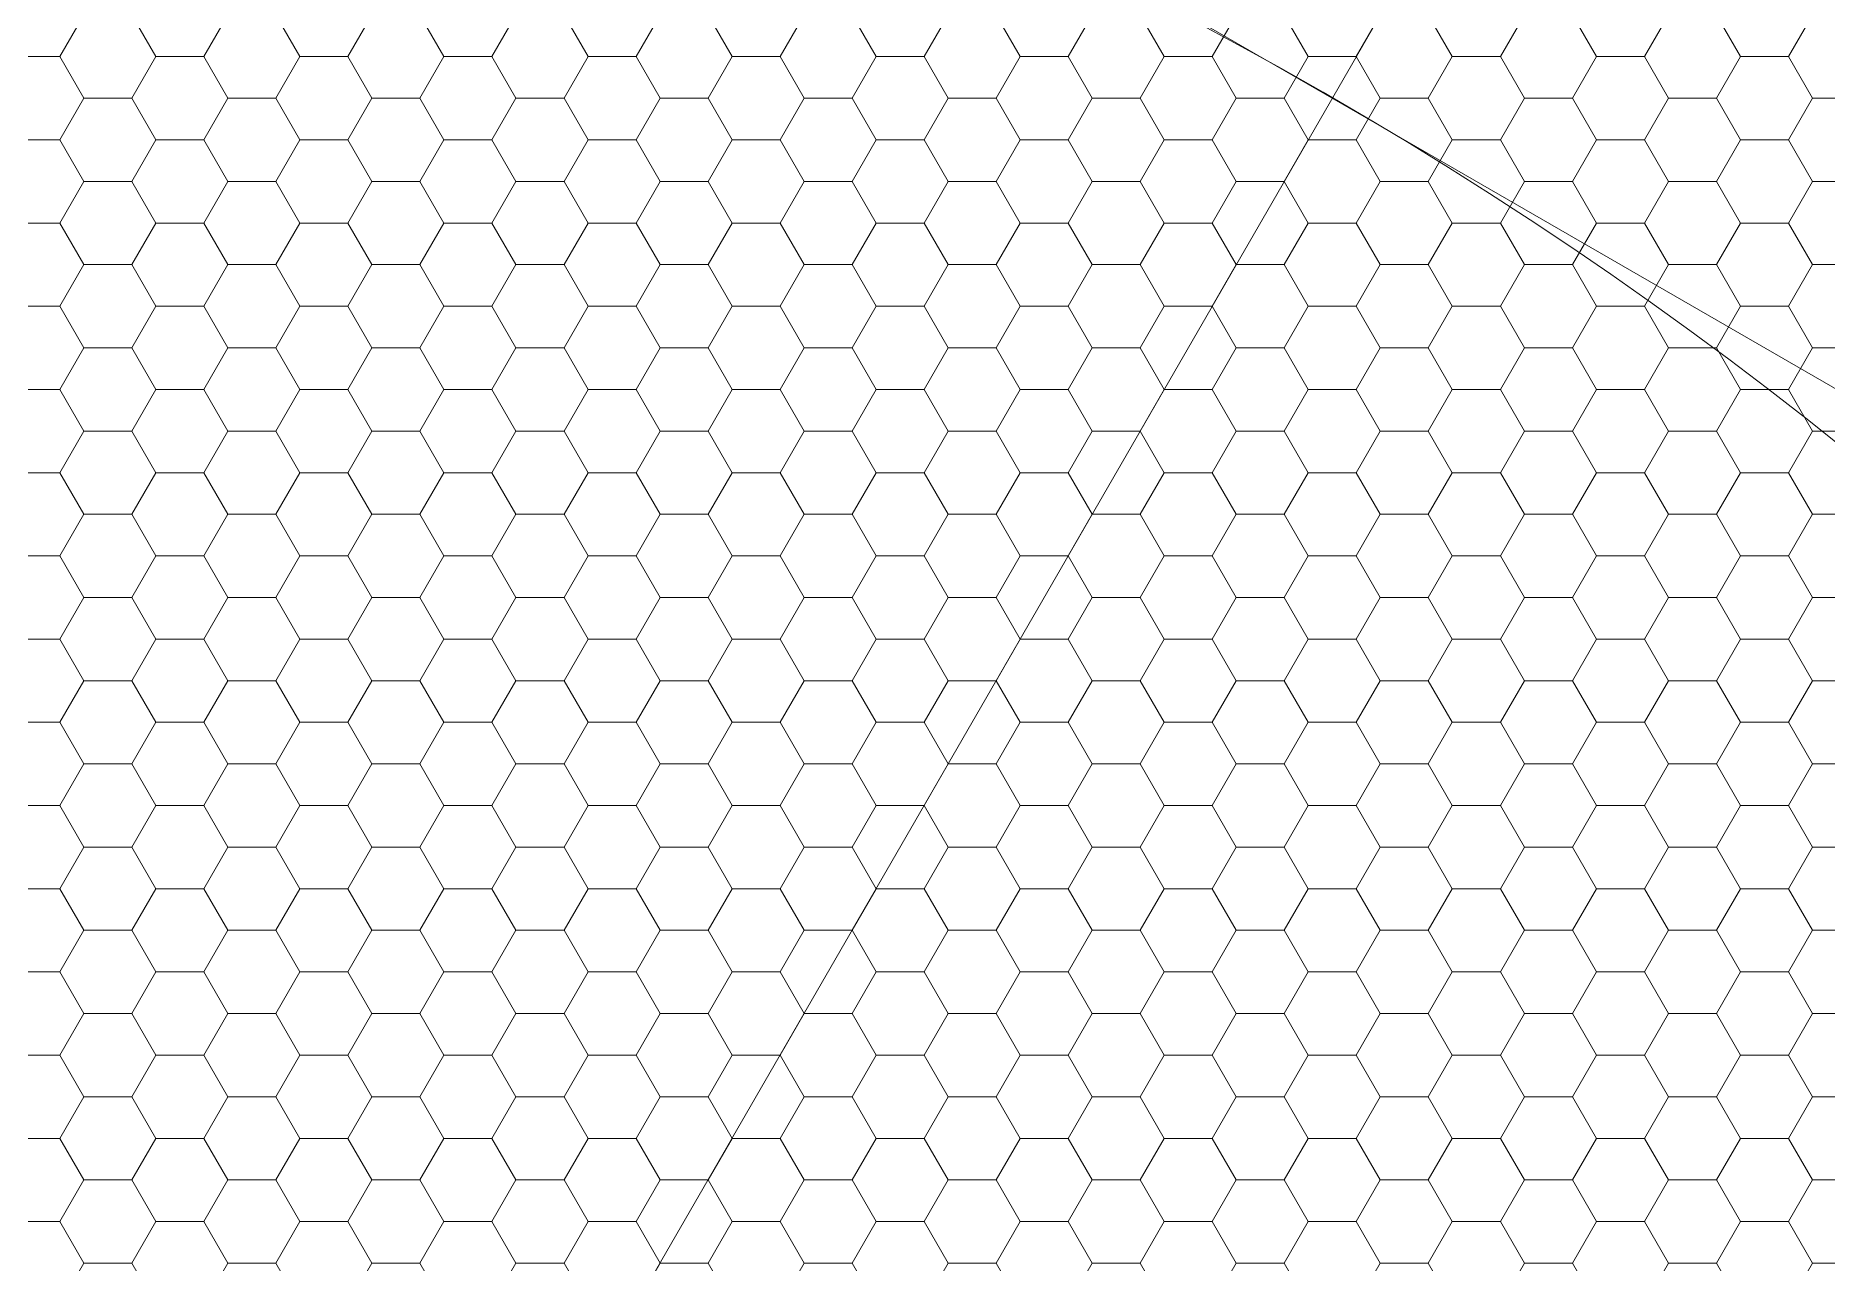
# Model space of a CAD drawing. Header units: inches. Extents: x 59 to 241, y -1 to 185.
# Drawn here: x 165 to 202.31, y 135.1 to 160.65 of the extents above; entities that cross this region are included whole.
import ezdxf

# ---------------------------------------------------------------- set-up
doc = ezdxf.new("R2010")
doc.units = ezdxf.units.IN
doc.header["$MEASUREMENT"] = 0
doc.layers.get('0').update_dxf_attribs({"lineweight": 0})
doc.layers.add('Dimensions', color=7, linetype='Continuous', lineweight=0)
doc.styles.get("Standard").update_dxf_attribs({"font": 'arial.ttf'})
doc.dimstyles.get("Standard").update_dxf_attribs({"dimtxt": 0.166667, "dimasz": 0.14, "dimexe": 0.13, "dimexo": 0.0625, "dimgap": 0.06, "dimtad": 0, "dimzin": 0, "dimdsep": 46, "dimtxsty": 'Standard', "dimcen": 0, "dimazin": 0, "dimtfac": 1, "dimtofl": 0, "dimtmove": 0, "dimatfit": 3, "dimfxl": 1, "dimtfillclr": 7, "dimtolj": 1, "dimtzin": 0, "dimarcsym": 0})

# ---------------------------------------------------------------- blocks, each defined once
blk = doc.blocks.new('*D2')
at = {"layer": 'Defpoints', "color": 0}
for p in [(150, 183.597), (201.759, 176.251), (151.157, 89.781), (150, 86.602), (150, 86.602)]:
    blk.add_point(p, dxfattribs=at)
at = {"layer": 'Dimensions', "color": 7, "linetype": 'ByBlock', "lineweight": -2}
for start, end in [(81.5757, 87.6283), (62.3717, 68.4243)]:
    blk.add_arc((150, 86.602), 3.382, start, end, dxfattribs=at)
at = {"layer": 'Dimensions', "color": 7}
for points in [[(150.14, 90.005), (150.139, 89.959), (150, 89.985)], [(151.557, 89.579), (151.58, 89.62), (151.691, 89.532)]]:
    blk.add_solid(points, dxfattribs=at)
at = {"layer": 'Dimensions', "color": 7, "lineweight": 0, "insert": (150.875, 89.87), "char_height": 0.16667, "attachment_point": 5, "rotation": 345}
blk.add_mtext('\\A1;30.00%%d', dxfattribs=at)

msp = doc.modelspace()

# ---------------------------------------------------------------- linework, layer by layer
at = {"color": 7, "linetype": 'Continuous', "lineweight": 0}
for p, q in [((234, 135.1), (150, 183.597)), ((150, 86.602), (201.759, 176.251))]:
    msp.add_line(p, q, dxfattribs=at)
at = {"color": 251, "linetype": 'Continuous', "lineweight": 0, "flags": 128}
for points in [[(165.5, 161.947), (164.5, 161.947), (164, 161.081), (164.5, 160.215), (165.5, 160.215), (166, 161.081)], [(168.5, 161.947), (167.5, 161.947), (167, 161.081), (167.5, 160.215), (168.5, 160.215), (169, 161.081)], [(171.5, 161.947), (170.5, 161.947), (170, 161.081), (170.5, 160.215), (171.5, 160.215), (172, 161.081)], [(174.5, 161.947), (173.5, 161.947), (173, 161.081), (173.5, 160.215), (174.5, 160.215), (175, 161.081)], [(177.5, 161.947), (176.5, 161.947), (176, 161.081), (176.5, 160.215), (177.5, 160.215), (178, 161.081)], [(180.5, 161.947), (179.5, 161.947), (179, 161.081), (179.5, 160.215), (180.5, 160.215), (181, 161.081)], [(183.5, 161.947), (182.5, 161.947), (182, 161.081), (182.5, 160.215), (183.5, 160.215), (184, 161.081)], [(186.5, 161.947), (185.5, 161.947), (185, 161.081), (185.5, 160.215), (186.5, 160.215), (187, 161.081)], [(189.5, 161.947), (188.5, 161.947), (188, 161.081), (188.5, 160.215), (189.5, 160.215), (190, 161.081)], [(192.5, 161.947), (191.5, 161.947), (191, 161.081), (191.5, 160.215), (192.5, 160.215), (193, 161.081)], [(195.5, 161.947), (194.5, 161.947), (194, 161.081), (194.5, 160.215), (195.5, 160.215), (196, 161.081)], [(198.5, 161.947), (197.5, 161.947), (197, 161.081), (197.5, 160.215), (198.5, 160.215), (199, 161.081)], [(201.5, 161.947), (200.5, 161.947), (200, 161.081), (200.5, 160.215), (201.5, 160.215), (202, 161.081)], [(167, 161.081), (166, 161.081), (165.5, 160.215), (166, 159.349), (167, 159.349), (167.5, 160.215)], [(170, 161.081), (169, 161.081), (168.5, 160.215), (169, 159.349), (170, 159.349), (170.5, 160.215)], [(173, 161.081), (172, 161.081), (171.5, 160.215), (172, 159.349), (173, 159.349), (173.5, 160.215)], [(176, 161.081), (175, 161.081), (174.5, 160.215), (175, 159.349), (176, 159.349), (176.5, 160.215)], [(179, 161.081), (178, 161.081), (177.5, 160.215), (178, 159.349), (179, 159.349), (179.5, 160.215)], [(182, 161.081), (181, 161.081), (180.5, 160.215), (181, 159.349), (182, 159.349), (182.5, 160.215)], [(185, 161.081), (184, 161.081), (183.5, 160.215), (184, 159.349), (185, 159.349), (185.5, 160.215)], [(188, 161.081), (187, 161.081), (186.5, 160.215), (187, 159.349), (188, 159.349), (188.5, 160.215)], [(191, 161.081), (190, 161.081), (189.5, 160.215), (190, 159.349), (191, 159.349), (191.5, 160.215)], [(194, 161.081), (193, 161.081), (192.5, 160.215), (193, 159.349), (194, 159.349), (194.5, 160.215)], [(197, 161.081), (196, 161.081), (195.5, 160.215), (196, 159.349), (197, 159.349), (197.5, 160.215)], [(200, 161.081), (199, 161.081), (198.5, 160.215), (199, 159.349), (200, 159.349), (200.5, 160.215)], [(203, 161.081), (202, 161.081), (201.5, 160.215), (202, 159.349), (203, 159.349), (203.5, 160.215)], [(165.5, 160.215), (164.5, 160.215), (164, 159.349), (164.5, 158.483), (165.5, 158.483), (166, 159.349)], [(168.5, 160.215), (167.5, 160.215), (167, 159.349), (167.5, 158.483), (168.5, 158.483), (169, 159.349)], [(171.5, 160.215), (170.5, 160.215), (170, 159.349), (170.5, 158.483), (171.5, 158.483), (172, 159.349)], [(174.5, 160.215), (173.5, 160.215), (173, 159.349), (173.5, 158.483), (174.5, 158.483), (175, 159.349)], [(177.5, 160.215), (176.5, 160.215), (176, 159.349), (176.5, 158.483), (177.5, 158.483), (178, 159.349)], [(180.5, 160.215), (179.5, 160.215), (179, 159.349), (179.5, 158.483), (180.5, 158.483), (181, 159.349)], [(183.5, 160.215), (182.5, 160.215), (182, 159.349), (182.5, 158.483), (183.5, 158.483), (184, 159.349)], [(186.5, 160.215), (185.5, 160.215), (185, 159.349), (185.5, 158.483), (186.5, 158.483), (187, 159.349)], [(189.5, 160.215), (188.5, 160.215), (188, 159.349), (188.5, 158.483), (189.5, 158.483), (190, 159.349)], [(192.5, 160.215), (191.5, 160.215), (191, 159.349), (191.5, 158.483), (192.5, 158.483), (193, 159.349)], [(195.5, 160.215), (194.5, 160.215), (194, 159.349), (194.5, 158.483), (195.5, 158.483), (196, 159.349)], [(198.5, 160.215), (197.5, 160.215), (197, 159.349), (197.5, 158.483), (198.5, 158.483), (199, 159.349)], [(201.5, 160.215), (200.5, 160.215), (200, 159.349), (200.5, 158.483), (201.5, 158.483), (202, 159.349)], [(167, 159.349), (166, 159.349), (165.5, 158.483), (166, 157.617), (167, 157.617), (167.5, 158.483)], [(170, 159.349), (169, 159.349), (168.5, 158.483), (169, 157.617), (170, 157.617), (170.5, 158.483)], [(173, 159.349), (172, 159.349), (171.5, 158.483), (172, 157.617), (173, 157.617), (173.5, 158.483)], [(176, 159.349), (175, 159.349), (174.5, 158.483), (175, 157.617), (176, 157.617), (176.5, 158.483)], [(179, 159.349), (178, 159.349), (177.5, 158.483), (178, 157.617), (179, 157.617), (179.5, 158.483)], [(182, 159.349), (181, 159.349), (180.5, 158.483), (181, 157.617), (182, 157.617), (182.5, 158.483)], [(185, 159.349), (184, 159.349), (183.5, 158.483), (184, 157.617), (185, 157.617), (185.5, 158.483)], [(188, 159.349), (187, 159.349), (186.5, 158.483), (187, 157.617), (188, 157.617), (188.5, 158.483)], [(191, 159.349), (190, 159.349), (189.5, 158.483), (190, 157.617), (191, 157.617), (191.5, 158.483)], [(194, 159.349), (193, 159.349), (192.5, 158.483), (193, 157.617), (194, 157.617), (194.5, 158.483)], [(197, 159.349), (196, 159.349), (195.5, 158.483), (196, 157.617), (197, 157.617), (197.5, 158.483)], [(200, 159.349), (199, 159.349), (198.5, 158.483), (199, 157.617), (200, 157.617), (200.5, 158.483)], [(203, 159.349), (202, 159.349), (201.5, 158.483), (202, 157.617), (203, 157.617), (203.5, 158.483)], [(165.5, 158.483), (164.5, 158.483), (164, 157.617), (164.5, 156.751), (165.5, 156.751), (166, 157.617)], [(168.5, 158.483), (167.5, 158.483), (167, 157.617), (167.5, 156.751), (168.5, 156.751), (169, 157.617)], [(171.5, 158.483), (170.5, 158.483), (170, 157.617), (170.5, 156.751), (171.5, 156.751), (172, 157.617)], [(174.5, 158.483), (173.5, 158.483), (173, 157.617), (173.5, 156.751), (174.5, 156.751), (175, 157.617)], [(177.5, 158.483), (176.5, 158.483), (176, 157.617), (176.5, 156.751), (177.5, 156.751), (178, 157.617)], [(180.5, 158.483), (179.5, 158.483), (179, 157.617), (179.5, 156.751), (180.5, 156.751), (181, 157.617)], [(183.5, 158.483), (182.5, 158.483), (182, 157.617), (182.5, 156.751), (183.5, 156.751), (184, 157.617)], [(186.5, 158.483), (185.5, 158.483), (185, 157.617), (185.5, 156.751), (186.5, 156.751), (187, 157.617)], [(189.5, 158.483), (188.5, 158.483), (188, 157.617), (188.5, 156.751), (189.5, 156.751), (190, 157.617)], [(192.5, 158.483), (191.5, 158.483), (191, 157.617), (191.5, 156.751), (192.5, 156.751), (193, 157.617)], [(195.5, 158.483), (194.5, 158.483), (194, 157.617), (194.5, 156.751), (195.5, 156.751), (196, 157.617)], [(198.5, 158.483), (197.5, 158.483), (197, 157.617), (197.5, 156.751), (198.5, 156.751), (199, 157.617)], [(201.5, 158.483), (200.5, 158.483), (200, 157.617), (200.5, 156.751), (201.5, 156.751), (202, 157.617)], [(167, 157.617), (166, 157.617), (165.5, 156.751), (166, 155.885), (167, 155.885), (167.5, 156.751)], [(170, 157.617), (169, 157.617), (168.5, 156.751), (169, 155.885), (170, 155.885), (170.5, 156.751)], [(173, 157.617), (172, 157.617), (171.5, 156.751), (172, 155.885), (173, 155.885), (173.5, 156.751)], [(176, 157.617), (175, 157.617), (174.5, 156.751), (175, 155.885), (176, 155.885), (176.5, 156.751)], [(179, 157.617), (178, 157.617), (177.5, 156.751), (178, 155.885), (179, 155.885), (179.5, 156.751)], [(182, 157.617), (181, 157.617), (180.5, 156.751), (181, 155.885), (182, 155.885), (182.5, 156.751)], [(185, 157.617), (184, 157.617), (183.5, 156.751), (184, 155.885), (185, 155.885), (185.5, 156.751)], [(188, 157.617), (187, 157.617), (186.5, 156.751), (187, 155.885), (188, 155.885), (188.5, 156.751)], [(191, 157.617), (190, 157.617), (189.5, 156.751), (190, 155.885), (191, 155.885), (191.5, 156.751)], [(194, 157.617), (193, 157.617), (192.5, 156.751), (193, 155.885), (194, 155.885), (194.5, 156.751)], [(197, 157.617), (196, 157.617), (195.5, 156.751), (196, 155.885), (197, 155.885), (197.5, 156.751)], [(200, 157.617), (199, 157.617), (198.5, 156.751), (199, 155.885), (200, 155.885), (200.5, 156.751)], [(203, 157.617), (202, 157.617), (201.5, 156.751), (202, 155.885), (203, 155.885), (203.5, 156.751)], [(165.5, 156.751), (164.5, 156.751), (164, 155.885), (164.5, 155.018), (165.5, 155.018), (166, 155.885)], [(168.5, 156.751), (167.5, 156.751), (167, 155.885), (167.5, 155.018), (168.5, 155.018), (169, 155.885)], [(171.5, 156.751), (170.5, 156.751), (170, 155.885), (170.5, 155.018), (171.5, 155.018), (172, 155.885)], [(174.5, 156.751), (173.5, 156.751), (173, 155.885), (173.5, 155.018), (174.5, 155.018), (175, 155.885)], [(177.5, 156.751), (176.5, 156.751), (176, 155.885), (176.5, 155.018), (177.5, 155.018), (178, 155.885)], [(180.5, 156.751), (179.5, 156.751), (179, 155.885), (179.5, 155.018), (180.5, 155.018), (181, 155.885)], [(183.5, 156.751), (182.5, 156.751), (182, 155.885), (182.5, 155.018), (183.5, 155.018), (184, 155.885)], [(186.5, 156.751), (185.5, 156.751), (185, 155.885), (185.5, 155.018), (186.5, 155.018), (187, 155.885)], [(189.5, 156.751), (188.5, 156.751), (188, 155.885), (188.5, 155.018), (189.5, 155.018), (190, 155.885)], [(192.5, 156.751), (191.5, 156.751), (191, 155.885), (191.5, 155.018), (192.5, 155.018), (193, 155.885)], [(195.5, 156.751), (194.5, 156.751), (194, 155.885), (194.5, 155.018), (195.5, 155.018), (196, 155.885)], [(198.5, 156.751), (197.5, 156.751), (197, 155.885), (197.5, 155.018), (198.5, 155.018), (199, 155.885)], [(201.5, 156.751), (200.5, 156.751), (200, 155.885), (200.5, 155.018), (201.5, 155.018), (202, 155.885)], [(167, 155.885), (166, 155.885), (165.5, 155.018), (166, 154.152), (167, 154.152), (167.5, 155.018)], [(170, 155.885), (169, 155.885), (168.5, 155.018), (169, 154.152), (170, 154.152), (170.5, 155.018)], [(173, 155.885), (172, 155.885), (171.5, 155.018), (172, 154.152), (173, 154.152), (173.5, 155.018)], [(176, 155.885), (175, 155.885), (174.5, 155.018), (175, 154.152), (176, 154.152), (176.5, 155.018)], [(179, 155.885), (178, 155.885), (177.5, 155.018), (178, 154.152), (179, 154.152), (179.5, 155.018)], [(182, 155.885), (181, 155.885), (180.5, 155.018), (181, 154.152), (182, 154.152), (182.5, 155.018)], [(185, 155.885), (184, 155.885), (183.5, 155.018), (184, 154.152), (185, 154.152), (185.5, 155.018)], [(188, 155.885), (187, 155.885), (186.5, 155.018), (187, 154.152), (188, 154.152), (188.5, 155.018)], [(191, 155.885), (190, 155.885), (189.5, 155.018), (190, 154.152), (191, 154.152), (191.5, 155.018)], [(194, 155.885), (193, 155.885), (192.5, 155.018), (193, 154.152), (194, 154.152), (194.5, 155.018)], [(197, 155.885), (196, 155.885), (195.5, 155.018), (196, 154.152), (197, 154.152), (197.5, 155.018)], [(200, 155.885), (199, 155.885), (198.5, 155.018), (199, 154.152), (200, 154.152), (200.5, 155.018)], [(203, 155.885), (202, 155.885), (201.5, 155.018), (202, 154.152), (203, 154.152), (203.5, 155.018)], [(165.5, 155.018), (164.5, 155.018), (164, 154.152), (164.5, 153.286), (165.5, 153.286), (166, 154.152)], [(168.5, 155.018), (167.5, 155.018), (167, 154.152), (167.5, 153.286), (168.5, 153.286), (169, 154.152)], [(171.5, 155.018), (170.5, 155.018), (170, 154.152), (170.5, 153.286), (171.5, 153.286), (172, 154.152)], [(174.5, 155.018), (173.5, 155.018), (173, 154.152), (173.5, 153.286), (174.5, 153.286), (175, 154.152)], [(177.5, 155.018), (176.5, 155.018), (176, 154.152), (176.5, 153.286), (177.5, 153.286), (178, 154.152)], [(180.5, 155.018), (179.5, 155.018), (179, 154.152), (179.5, 153.286), (180.5, 153.286), (181, 154.152)], [(183.5, 155.018), (182.5, 155.018), (182, 154.152), (182.5, 153.286), (183.5, 153.286), (184, 154.152)], [(186.5, 155.018), (185.5, 155.018), (185, 154.152), (185.5, 153.286), (186.5, 153.286), (187, 154.152)], [(189.5, 155.018), (188.5, 155.018), (188, 154.152), (188.5, 153.286), (189.5, 153.286), (190, 154.152)], [(192.5, 155.018), (191.5, 155.018), (191, 154.152), (191.5, 153.286), (192.5, 153.286), (193, 154.152)], [(195.5, 155.018), (194.5, 155.018), (194, 154.152), (194.5, 153.286), (195.5, 153.286), (196, 154.152)], [(198.5, 155.018), (197.5, 155.018), (197, 154.152), (197.5, 153.286), (198.5, 153.286), (199, 154.152)], [(201.5, 155.018), (200.5, 155.018), (200, 154.152), (200.5, 153.286), (201.5, 153.286), (202, 154.152)], [(167, 154.152), (166, 154.152), (165.5, 153.286), (166, 152.42), (167, 152.42), (167.5, 153.286)], [(170, 154.152), (169, 154.152), (168.5, 153.286), (169, 152.42), (170, 152.42), (170.5, 153.286)], [(173, 154.152), (172, 154.152), (171.5, 153.286), (172, 152.42), (173, 152.42), (173.5, 153.286)], [(176, 154.152), (175, 154.152), (174.5, 153.286), (175, 152.42), (176, 152.42), (176.5, 153.286)], [(179, 154.152), (178, 154.152), (177.5, 153.286), (178, 152.42), (179, 152.42), (179.5, 153.286)], [(182, 154.152), (181, 154.152), (180.5, 153.286), (181, 152.42), (182, 152.42), (182.5, 153.286)], [(185, 154.152), (184, 154.152), (183.5, 153.286), (184, 152.42), (185, 152.42), (185.5, 153.286)], [(188, 154.152), (187, 154.152), (186.5, 153.286), (187, 152.42), (188, 152.42), (188.5, 153.286)], [(191, 154.152), (190, 154.152), (189.5, 153.286), (190, 152.42), (191, 152.42), (191.5, 153.286)], [(194, 154.152), (193, 154.152), (192.5, 153.286), (193, 152.42), (194, 152.42), (194.5, 153.286)], [(197, 154.152), (196, 154.152), (195.5, 153.286), (196, 152.42), (197, 152.42), (197.5, 153.286)], [(200, 154.152), (199, 154.152), (198.5, 153.286), (199, 152.42), (200, 152.42), (200.5, 153.286)], [(203, 154.152), (202, 154.152), (201.5, 153.286), (202, 152.42), (203, 152.42), (203.5, 153.286)], [(165.5, 153.286), (164.5, 153.286), (164, 152.42), (164.5, 151.554), (165.5, 151.554), (166, 152.42)], [(168.5, 153.286), (167.5, 153.286), (167, 152.42), (167.5, 151.554), (168.5, 151.554), (169, 152.42)], [(171.5, 153.286), (170.5, 153.286), (170, 152.42), (170.5, 151.554), (171.5, 151.554), (172, 152.42)], [(174.5, 153.286), (173.5, 153.286), (173, 152.42), (173.5, 151.554), (174.5, 151.554), (175, 152.42)], [(177.5, 153.286), (176.5, 153.286), (176, 152.42), (176.5, 151.554), (177.5, 151.554), (178, 152.42)], [(180.5, 153.286), (179.5, 153.286), (179, 152.42), (179.5, 151.554), (180.5, 151.554), (181, 152.42)], [(183.5, 153.286), (182.5, 153.286), (182, 152.42), (182.5, 151.554), (183.5, 151.554), (184, 152.42)], [(186.5, 153.286), (185.5, 153.286), (185, 152.42), (185.5, 151.554), (186.5, 151.554), (187, 152.42)], [(189.5, 153.286), (188.5, 153.286), (188, 152.42), (188.5, 151.554), (189.5, 151.554), (190, 152.42)], [(192.5, 153.286), (191.5, 153.286), (191, 152.42), (191.5, 151.554), (192.5, 151.554), (193, 152.42)], [(195.5, 153.286), (194.5, 153.286), (194, 152.42), (194.5, 151.554), (195.5, 151.554), (196, 152.42)], [(198.5, 153.286), (197.5, 153.286), (197, 152.42), (197.5, 151.554), (198.5, 151.554), (199, 152.42)], [(201.5, 153.286), (200.5, 153.286), (200, 152.42), (200.5, 151.554), (201.5, 151.554), (202, 152.42)], [(167, 152.42), (166, 152.42), (165.5, 151.554), (166, 150.688), (167, 150.688), (167.5, 151.554)], [(170, 152.42), (169, 152.42), (168.5, 151.554), (169, 150.688), (170, 150.688), (170.5, 151.554)], [(173, 152.42), (172, 152.42), (171.5, 151.554), (172, 150.688), (173, 150.688), (173.5, 151.554)], [(176, 152.42), (175, 152.42), (174.5, 151.554), (175, 150.688), (176, 150.688), (176.5, 151.554)], [(179, 152.42), (178, 152.42), (177.5, 151.554), (178, 150.688), (179, 150.688), (179.5, 151.554)], [(182, 152.42), (181, 152.42), (180.5, 151.554), (181, 150.688), (182, 150.688), (182.5, 151.554)], [(185, 152.42), (184, 152.42), (183.5, 151.554), (184, 150.688), (185, 150.688), (185.5, 151.554)], [(188, 152.42), (187, 152.42), (186.5, 151.554), (187, 150.688), (188, 150.688), (188.5, 151.554)], [(191, 152.42), (190, 152.42), (189.5, 151.554), (190, 150.688), (191, 150.688), (191.5, 151.554)], [(194, 152.42), (193, 152.42), (192.5, 151.554), (193, 150.688), (194, 150.688), (194.5, 151.554)], [(197, 152.42), (196, 152.42), (195.5, 151.554), (196, 150.688), (197, 150.688), (197.5, 151.554)], [(200, 152.42), (199, 152.42), (198.5, 151.554), (199, 150.688), (200, 150.688), (200.5, 151.554)], [(203, 152.42), (202, 152.42), (201.5, 151.554), (202, 150.688), (203, 150.688), (203.5, 151.554)], [(165.5, 151.554), (164.5, 151.554), (164, 150.688), (164.5, 149.822), (165.5, 149.822), (166, 150.688)], [(168.5, 151.554), (167.5, 151.554), (167, 150.688), (167.5, 149.822), (168.5, 149.822), (169, 150.688)], [(171.5, 151.554), (170.5, 151.554), (170, 150.688), (170.5, 149.822), (171.5, 149.822), (172, 150.688)], [(174.5, 151.554), (173.5, 151.554), (173, 150.688), (173.5, 149.822), (174.5, 149.822), (175, 150.688)], [(177.5, 151.554), (176.5, 151.554), (176, 150.688), (176.5, 149.822), (177.5, 149.822), (178, 150.688)], [(180.5, 151.554), (179.5, 151.554), (179, 150.688), (179.5, 149.822), (180.5, 149.822), (181, 150.688)], [(183.5, 151.554), (182.5, 151.554), (182, 150.688), (182.5, 149.822), (183.5, 149.822), (184, 150.688)], [(186.5, 151.554), (185.5, 151.554), (185, 150.688), (185.5, 149.822), (186.5, 149.822), (187, 150.688)], [(189.5, 151.554), (188.5, 151.554), (188, 150.688), (188.5, 149.822), (189.5, 149.822), (190, 150.688)], [(192.5, 151.554), (191.5, 151.554), (191, 150.688), (191.5, 149.822), (192.5, 149.822), (193, 150.688)], [(195.5, 151.554), (194.5, 151.554), (194, 150.688), (194.5, 149.822), (195.5, 149.822), (196, 150.688)], [(198.5, 151.554), (197.5, 151.554), (197, 150.688), (197.5, 149.822), (198.5, 149.822), (199, 150.688)], [(201.5, 151.554), (200.5, 151.554), (200, 150.688), (200.5, 149.822), (201.5, 149.822), (202, 150.688)], [(167, 150.688), (166, 150.688), (165.5, 149.822), (166, 148.956), (167, 148.956), (167.5, 149.822)], [(170, 150.688), (169, 150.688), (168.5, 149.822), (169, 148.956), (170, 148.956), (170.5, 149.822)], [(173, 150.688), (172, 150.688), (171.5, 149.822), (172, 148.956), (173, 148.956), (173.5, 149.822)], [(176, 150.688), (175, 150.688), (174.5, 149.822), (175, 148.956), (176, 148.956), (176.5, 149.822)], [(179, 150.688), (178, 150.688), (177.5, 149.822), (178, 148.956), (179, 148.956), (179.5, 149.822)], [(182, 150.688), (181, 150.688), (180.5, 149.822), (181, 148.956), (182, 148.956), (182.5, 149.822)], [(185, 150.688), (184, 150.688), (183.5, 149.822), (184, 148.956), (185, 148.956), (185.5, 149.822)], [(188, 150.688), (187, 150.688), (186.5, 149.822), (187, 148.956), (188, 148.956), (188.5, 149.822)], [(191, 150.688), (190, 150.688), (189.5, 149.822), (190, 148.956), (191, 148.956), (191.5, 149.822)], [(194, 150.688), (193, 150.688), (192.5, 149.822), (193, 148.956), (194, 148.956), (194.5, 149.822)], [(197, 150.688), (196, 150.688), (195.5, 149.822), (196, 148.956), (197, 148.956), (197.5, 149.822)], [(200, 150.688), (199, 150.688), (198.5, 149.822), (199, 148.956), (200, 148.956), (200.5, 149.822)], [(203, 150.688), (202, 150.688), (201.5, 149.822), (202, 148.956), (203, 148.956), (203.5, 149.822)], [(165.5, 149.822), (164.5, 149.822), (164, 148.956), (164.5, 148.09), (165.5, 148.09), (166, 148.956)], [(168.5, 149.822), (167.5, 149.822), (167, 148.956), (167.5, 148.09), (168.5, 148.09), (169, 148.956)], [(171.5, 149.822), (170.5, 149.822), (170, 148.956), (170.5, 148.09), (171.5, 148.09), (172, 148.956)], [(174.5, 149.822), (173.5, 149.822), (173, 148.956), (173.5, 148.09), (174.5, 148.09), (175, 148.956)], [(177.5, 149.822), (176.5, 149.822), (176, 148.956), (176.5, 148.09), (177.5, 148.09), (178, 148.956)], [(180.5, 149.822), (179.5, 149.822), (179, 148.956), (179.5, 148.09), (180.5, 148.09), (181, 148.956)], [(183.5, 149.822), (182.5, 149.822), (182, 148.956), (182.5, 148.09), (183.5, 148.09), (184, 148.956)], [(186.5, 149.822), (185.5, 149.822), (185, 148.956), (185.5, 148.09), (186.5, 148.09), (187, 148.956)], [(189.5, 149.822), (188.5, 149.822), (188, 148.956), (188.5, 148.09), (189.5, 148.09), (190, 148.956)], [(192.5, 149.822), (191.5, 149.822), (191, 148.956), (191.5, 148.09), (192.5, 148.09), (193, 148.956)], [(195.5, 149.822), (194.5, 149.822), (194, 148.956), (194.5, 148.09), (195.5, 148.09), (196, 148.956)], [(198.5, 149.822), (197.5, 149.822), (197, 148.956), (197.5, 148.09), (198.5, 148.09), (199, 148.956)], [(201.5, 149.822), (200.5, 149.822), (200, 148.956), (200.5, 148.09), (201.5, 148.09), (202, 148.956)], [(167, 148.956), (166, 148.956), (165.5, 148.09), (166, 147.224), (167, 147.224), (167.5, 148.09)], [(170, 148.956), (169, 148.956), (168.5, 148.09), (169, 147.224), (170, 147.224), (170.5, 148.09)], [(173, 148.956), (172, 148.956), (171.5, 148.09), (172, 147.224), (173, 147.224), (173.5, 148.09)], [(176, 148.956), (175, 148.956), (174.5, 148.09), (175, 147.224), (176, 147.224), (176.5, 148.09)], [(179, 148.956), (178, 148.956), (177.5, 148.09), (178, 147.224), (179, 147.224), (179.5, 148.09)], [(182, 148.956), (181, 148.956), (180.5, 148.09), (181, 147.224), (182, 147.224), (182.5, 148.09)], [(185, 148.956), (184, 148.956), (183.5, 148.09), (184, 147.224), (185, 147.224), (185.5, 148.09)], [(188, 148.956), (187, 148.956), (186.5, 148.09), (187, 147.224), (188, 147.224), (188.5, 148.09)], [(191, 148.956), (190, 148.956), (189.5, 148.09), (190, 147.224), (191, 147.224), (191.5, 148.09)], [(194, 148.956), (193, 148.956), (192.5, 148.09), (193, 147.224), (194, 147.224), (194.5, 148.09)], [(197, 148.956), (196, 148.956), (195.5, 148.09), (196, 147.224), (197, 147.224), (197.5, 148.09)], [(200, 148.956), (199, 148.956), (198.5, 148.09), (199, 147.224), (200, 147.224), (200.5, 148.09)], [(203, 148.956), (202, 148.956), (201.5, 148.09), (202, 147.224), (203, 147.224), (203.5, 148.09)], [(165.5, 148.09), (164.5, 148.09), (164, 147.224), (164.5, 146.358), (165.5, 146.358), (166, 147.224)], [(168.5, 148.09), (167.5, 148.09), (167, 147.224), (167.5, 146.358), (168.5, 146.358), (169, 147.224)], [(171.5, 148.09), (170.5, 148.09), (170, 147.224), (170.5, 146.358), (171.5, 146.358), (172, 147.224)], [(174.5, 148.09), (173.5, 148.09), (173, 147.224), (173.5, 146.358), (174.5, 146.358), (175, 147.224)], [(177.5, 148.09), (176.5, 148.09), (176, 147.224), (176.5, 146.358), (177.5, 146.358), (178, 147.224)], [(180.5, 148.09), (179.5, 148.09), (179, 147.224), (179.5, 146.358), (180.5, 146.358), (181, 147.224)], [(183.5, 148.09), (182.5, 148.09), (182, 147.224), (182.5, 146.358), (183.5, 146.358), (184, 147.224)], [(186.5, 148.09), (185.5, 148.09), (185, 147.224), (185.5, 146.358), (186.5, 146.358), (187, 147.224)], [(189.5, 148.09), (188.5, 148.09), (188, 147.224), (188.5, 146.358), (189.5, 146.358), (190, 147.224)], [(192.5, 148.09), (191.5, 148.09), (191, 147.224), (191.5, 146.358), (192.5, 146.358), (193, 147.224)], [(195.5, 148.09), (194.5, 148.09), (194, 147.224), (194.5, 146.358), (195.5, 146.358), (196, 147.224)], [(198.5, 148.09), (197.5, 148.09), (197, 147.224), (197.5, 146.358), (198.5, 146.358), (199, 147.224)], [(201.5, 148.09), (200.5, 148.09), (200, 147.224), (200.5, 146.358), (201.5, 146.358), (202, 147.224)], [(167, 147.224), (166, 147.224), (165.5, 146.358), (166, 145.492), (167, 145.492), (167.5, 146.358)], [(170, 147.224), (169, 147.224), (168.5, 146.358), (169, 145.492), (170, 145.492), (170.5, 146.358)], [(173, 147.224), (172, 147.224), (171.5, 146.358), (172, 145.492), (173, 145.492), (173.5, 146.358)], [(176, 147.224), (175, 147.224), (174.5, 146.358), (175, 145.492), (176, 145.492), (176.5, 146.358)], [(179, 147.224), (178, 147.224), (177.5, 146.358), (178, 145.492), (179, 145.492), (179.5, 146.358)], [(182, 147.224), (181, 147.224), (180.5, 146.358), (181, 145.492), (182, 145.492), (182.5, 146.358)], [(185, 147.224), (184, 147.224), (183.5, 146.358), (184, 145.492), (185, 145.492), (185.5, 146.358)], [(188, 147.224), (187, 147.224), (186.5, 146.358), (187, 145.492), (188, 145.492), (188.5, 146.358)], [(191, 147.224), (190, 147.224), (189.5, 146.358), (190, 145.492), (191, 145.492), (191.5, 146.358)], [(194, 147.224), (193, 147.224), (192.5, 146.358), (193, 145.492), (194, 145.492), (194.5, 146.358)], [(197, 147.224), (196, 147.224), (195.5, 146.358), (196, 145.492), (197, 145.492), (197.5, 146.358)], [(200, 147.224), (199, 147.224), (198.5, 146.358), (199, 145.492), (200, 145.492), (200.5, 146.358)], [(203, 147.224), (202, 147.224), (201.5, 146.358), (202, 145.492), (203, 145.492), (203.5, 146.358)], [(165.5, 146.358), (164.5, 146.358), (164, 145.492), (164.5, 144.626), (165.5, 144.626), (166, 145.492)], [(168.5, 146.358), (167.5, 146.358), (167, 145.492), (167.5, 144.626), (168.5, 144.626), (169, 145.492)], [(171.5, 146.358), (170.5, 146.358), (170, 145.492), (170.5, 144.626), (171.5, 144.626), (172, 145.492)], [(174.5, 146.358), (173.5, 146.358), (173, 145.492), (173.5, 144.626), (174.5, 144.626), (175, 145.492)], [(177.5, 146.358), (176.5, 146.358), (176, 145.492), (176.5, 144.626), (177.5, 144.626), (178, 145.492)], [(180.5, 146.358), (179.5, 146.358), (179, 145.492), (179.5, 144.626), (180.5, 144.626), (181, 145.492)], [(183.5, 146.358), (182.5, 146.358), (182, 145.492), (182.5, 144.626), (183.5, 144.626), (184, 145.492)], [(186.5, 146.358), (185.5, 146.358), (185, 145.492), (185.5, 144.626), (186.5, 144.626), (187, 145.492)], [(189.5, 146.358), (188.5, 146.358), (188, 145.492), (188.5, 144.626), (189.5, 144.626), (190, 145.492)], [(192.5, 146.358), (191.5, 146.358), (191, 145.492), (191.5, 144.626), (192.5, 144.626), (193, 145.492)], [(195.5, 146.358), (194.5, 146.358), (194, 145.492), (194.5, 144.626), (195.5, 144.626), (196, 145.492)], [(198.5, 146.358), (197.5, 146.358), (197, 145.492), (197.5, 144.626), (198.5, 144.626), (199, 145.492)], [(201.5, 146.358), (200.5, 146.358), (200, 145.492), (200.5, 144.626), (201.5, 144.626), (202, 145.492)], [(167, 145.492), (166, 145.492), (165.5, 144.626), (166, 143.76), (167, 143.76), (167.5, 144.626)], [(170, 145.492), (169, 145.492), (168.5, 144.626), (169, 143.76), (170, 143.76), (170.5, 144.626)], [(173, 145.492), (172, 145.492), (171.5, 144.626), (172, 143.76), (173, 143.76), (173.5, 144.626)], [(176, 145.492), (175, 145.492), (174.5, 144.626), (175, 143.76), (176, 143.76), (176.5, 144.626)], [(179, 145.492), (178, 145.492), (177.5, 144.626), (178, 143.76), (179, 143.76), (179.5, 144.626)], [(182, 145.492), (181, 145.492), (180.5, 144.626), (181, 143.76), (182, 143.76), (182.5, 144.626)], [(185, 145.492), (184, 145.492), (183.5, 144.626), (184, 143.76), (185, 143.76), (185.5, 144.626)], [(188, 145.492), (187, 145.492), (186.5, 144.626), (187, 143.76), (188, 143.76), (188.5, 144.626)], [(191, 145.492), (190, 145.492), (189.5, 144.626), (190, 143.76), (191, 143.76), (191.5, 144.626)], [(194, 145.492), (193, 145.492), (192.5, 144.626), (193, 143.76), (194, 143.76), (194.5, 144.626)], [(197, 145.492), (196, 145.492), (195.5, 144.626), (196, 143.76), (197, 143.76), (197.5, 144.626)], [(200, 145.492), (199, 145.492), (198.5, 144.626), (199, 143.76), (200, 143.76), (200.5, 144.626)], [(203, 145.492), (202, 145.492), (201.5, 144.626), (202, 143.76), (203, 143.76), (203.5, 144.626)], [(165.5, 144.626), (164.5, 144.626), (164, 143.76), (164.5, 142.894), (165.5, 142.894), (166, 143.76)], [(168.5, 144.626), (167.5, 144.626), (167, 143.76), (167.5, 142.894), (168.5, 142.894), (169, 143.76)], [(171.5, 144.626), (170.5, 144.626), (170, 143.76), (170.5, 142.894), (171.5, 142.894), (172, 143.76)], [(174.5, 144.626), (173.5, 144.626), (173, 143.76), (173.5, 142.894), (174.5, 142.894), (175, 143.76)], [(177.5, 144.626), (176.5, 144.626), (176, 143.76), (176.5, 142.894), (177.5, 142.894), (178, 143.76)], [(180.5, 144.626), (179.5, 144.626), (179, 143.76), (179.5, 142.894), (180.5, 142.894), (181, 143.76)], [(183.5, 144.626), (182.5, 144.626), (182, 143.76), (182.5, 142.894), (183.5, 142.894), (184, 143.76)], [(186.5, 144.626), (185.5, 144.626), (185, 143.76), (185.5, 142.894), (186.5, 142.894), (187, 143.76)], [(189.5, 144.626), (188.5, 144.626), (188, 143.76), (188.5, 142.894), (189.5, 142.894), (190, 143.76)], [(192.5, 144.626), (191.5, 144.626), (191, 143.76), (191.5, 142.894), (192.5, 142.894), (193, 143.76)], [(195.5, 144.626), (194.5, 144.626), (194, 143.76), (194.5, 142.894), (195.5, 142.894), (196, 143.76)], [(198.5, 144.626), (197.5, 144.626), (197, 143.76), (197.5, 142.894), (198.5, 142.894), (199, 143.76)], [(201.5, 144.626), (200.5, 144.626), (200, 143.76), (200.5, 142.894), (201.5, 142.894), (202, 143.76)], [(167, 143.76), (166, 143.76), (165.5, 142.894), (166, 142.028), (167, 142.028), (167.5, 142.894)], [(170, 143.76), (169, 143.76), (168.5, 142.894), (169, 142.028), (170, 142.028), (170.5, 142.894)], [(173, 143.76), (172, 143.76), (171.5, 142.894), (172, 142.028), (173, 142.028), (173.5, 142.894)], [(176, 143.76), (175, 143.76), (174.5, 142.894), (175, 142.028), (176, 142.028), (176.5, 142.894)], [(179, 143.76), (178, 143.76), (177.5, 142.894), (178, 142.028), (179, 142.028), (179.5, 142.894)], [(182, 143.76), (181, 143.76), (180.5, 142.894), (181, 142.028), (182, 142.028), (182.5, 142.894)], [(185, 143.76), (184, 143.76), (183.5, 142.894), (184, 142.028), (185, 142.028), (185.5, 142.894)], [(188, 143.76), (187, 143.76), (186.5, 142.894), (187, 142.028), (188, 142.028), (188.5, 142.894)], [(191, 143.76), (190, 143.76), (189.5, 142.894), (190, 142.028), (191, 142.028), (191.5, 142.894)], [(194, 143.76), (193, 143.76), (192.5, 142.894), (193, 142.028), (194, 142.028), (194.5, 142.894)], [(197, 143.76), (196, 143.76), (195.5, 142.894), (196, 142.028), (197, 142.028), (197.5, 142.894)], [(200, 143.76), (199, 143.76), (198.5, 142.894), (199, 142.028), (200, 142.028), (200.5, 142.894)], [(203, 143.76), (202, 143.76), (201.5, 142.894), (202, 142.028), (203, 142.028), (203.5, 142.894)], [(165.5, 142.894), (164.5, 142.894), (164, 142.028), (164.5, 141.162), (165.5, 141.162), (166, 142.028)], [(168.5, 142.894), (167.5, 142.894), (167, 142.028), (167.5, 141.162), (168.5, 141.162), (169, 142.028)], [(171.5, 142.894), (170.5, 142.894), (170, 142.028), (170.5, 141.162), (171.5, 141.162), (172, 142.028)], [(174.5, 142.894), (173.5, 142.894), (173, 142.028), (173.5, 141.162), (174.5, 141.162), (175, 142.028)], [(177.5, 142.894), (176.5, 142.894), (176, 142.028), (176.5, 141.162), (177.5, 141.162), (178, 142.028)], [(180.5, 142.894), (179.5, 142.894), (179, 142.028), (179.5, 141.162), (180.5, 141.162), (181, 142.028)], [(183.5, 142.894), (182.5, 142.894), (182, 142.028), (182.5, 141.162), (183.5, 141.162), (184, 142.028)], [(186.5, 142.894), (185.5, 142.894), (185, 142.028), (185.5, 141.162), (186.5, 141.162), (187, 142.028)], [(189.5, 142.894), (188.5, 142.894), (188, 142.028), (188.5, 141.162), (189.5, 141.162), (190, 142.028)], [(192.5, 142.894), (191.5, 142.894), (191, 142.028), (191.5, 141.162), (192.5, 141.162), (193, 142.028)], [(195.5, 142.894), (194.5, 142.894), (194, 142.028), (194.5, 141.162), (195.5, 141.162), (196, 142.028)], [(198.5, 142.894), (197.5, 142.894), (197, 142.028), (197.5, 141.162), (198.5, 141.162), (199, 142.028)], [(201.5, 142.894), (200.5, 142.894), (200, 142.028), (200.5, 141.162), (201.5, 141.162), (202, 142.028)], [(167, 142.028), (166, 142.028), (165.5, 141.162), (166, 140.296), (167, 140.296), (167.5, 141.162)], [(170, 142.028), (169, 142.028), (168.5, 141.162), (169, 140.296), (170, 140.296), (170.5, 141.162)], [(173, 142.028), (172, 142.028), (171.5, 141.162), (172, 140.296), (173, 140.296), (173.5, 141.162)], [(176, 142.028), (175, 142.028), (174.5, 141.162), (175, 140.296), (176, 140.296), (176.5, 141.162)], [(179, 142.028), (178, 142.028), (177.5, 141.162), (178, 140.296), (179, 140.296), (179.5, 141.162)], [(182, 142.028), (181, 142.028), (180.5, 141.162), (181, 140.296), (182, 140.296), (182.5, 141.162)], [(185, 142.028), (184, 142.028), (183.5, 141.162), (184, 140.296), (185, 140.296), (185.5, 141.162)], [(188, 142.028), (187, 142.028), (186.5, 141.162), (187, 140.296), (188, 140.296), (188.5, 141.162)], [(191, 142.028), (190, 142.028), (189.5, 141.162), (190, 140.296), (191, 140.296), (191.5, 141.162)], [(194, 142.028), (193, 142.028), (192.5, 141.162), (193, 140.296), (194, 140.296), (194.5, 141.162)], [(197, 142.028), (196, 142.028), (195.5, 141.162), (196, 140.296), (197, 140.296), (197.5, 141.162)], [(200, 142.028), (199, 142.028), (198.5, 141.162), (199, 140.296), (200, 140.296), (200.5, 141.162)], [(203, 142.028), (202, 142.028), (201.5, 141.162), (202, 140.296), (203, 140.296), (203.5, 141.162)], [(165.5, 141.162), (164.5, 141.162), (164, 140.296), (164.5, 139.43), (165.5, 139.43), (166, 140.296)], [(168.5, 141.162), (167.5, 141.162), (167, 140.296), (167.5, 139.43), (168.5, 139.43), (169, 140.296)], [(171.5, 141.162), (170.5, 141.162), (170, 140.296), (170.5, 139.43), (171.5, 139.43), (172, 140.296)], [(174.5, 141.162), (173.5, 141.162), (173, 140.296), (173.5, 139.43), (174.5, 139.43), (175, 140.296)], [(177.5, 141.162), (176.5, 141.162), (176, 140.296), (176.5, 139.43), (177.5, 139.43), (178, 140.296)], [(180.5, 141.162), (179.5, 141.162), (179, 140.296), (179.5, 139.43), (180.5, 139.43), (181, 140.296)], [(183.5, 141.162), (182.5, 141.162), (182, 140.296), (182.5, 139.43), (183.5, 139.43), (184, 140.296)], [(186.5, 141.162), (185.5, 141.162), (185, 140.296), (185.5, 139.43), (186.5, 139.43), (187, 140.296)], [(189.5, 141.162), (188.5, 141.162), (188, 140.296), (188.5, 139.43), (189.5, 139.43), (190, 140.296)], [(192.5, 141.162), (191.5, 141.162), (191, 140.296), (191.5, 139.43), (192.5, 139.43), (193, 140.296)], [(195.5, 141.162), (194.5, 141.162), (194, 140.296), (194.5, 139.43), (195.5, 139.43), (196, 140.296)], [(198.5, 141.162), (197.5, 141.162), (197, 140.296), (197.5, 139.43), (198.5, 139.43), (199, 140.296)], [(201.5, 141.162), (200.5, 141.162), (200, 140.296), (200.5, 139.43), (201.5, 139.43), (202, 140.296)], [(167, 140.296), (166, 140.296), (165.5, 139.43), (166, 138.564), (167, 138.564), (167.5, 139.43)], [(170, 140.296), (169, 140.296), (168.5, 139.43), (169, 138.564), (170, 138.564), (170.5, 139.43)], [(173, 140.296), (172, 140.296), (171.5, 139.43), (172, 138.564), (173, 138.564), (173.5, 139.43)], [(176, 140.296), (175, 140.296), (174.5, 139.43), (175, 138.564), (176, 138.564), (176.5, 139.43)], [(179, 140.296), (178, 140.296), (177.5, 139.43), (178, 138.564), (179, 138.564), (179.5, 139.43)], [(182, 140.296), (181, 140.296), (180.5, 139.43), (181, 138.564), (182, 138.564), (182.5, 139.43)], [(185, 140.296), (184, 140.296), (183.5, 139.43), (184, 138.564), (185, 138.564), (185.5, 139.43)], [(188, 140.296), (187, 140.296), (186.5, 139.43), (187, 138.564), (188, 138.564), (188.5, 139.43)], [(191, 140.296), (190, 140.296), (189.5, 139.43), (190, 138.564), (191, 138.564), (191.5, 139.43)], [(194, 140.296), (193, 140.296), (192.5, 139.43), (193, 138.564), (194, 138.564), (194.5, 139.43)], [(197, 140.296), (196, 140.296), (195.5, 139.43), (196, 138.564), (197, 138.564), (197.5, 139.43)], [(200, 140.296), (199, 140.296), (198.5, 139.43), (199, 138.564), (200, 138.564), (200.5, 139.43)], [(203, 140.296), (202, 140.296), (201.5, 139.43), (202, 138.564), (203, 138.564), (203.5, 139.43)], [(165.5, 139.43), (164.5, 139.43), (164, 138.564), (164.5, 137.698), (165.5, 137.698), (166, 138.564)], [(168.5, 139.43), (167.5, 139.43), (167, 138.564), (167.5, 137.698), (168.5, 137.698), (169, 138.564)], [(171.5, 139.43), (170.5, 139.43), (170, 138.564), (170.5, 137.698), (171.5, 137.698), (172, 138.564)], [(174.5, 139.43), (173.5, 139.43), (173, 138.564), (173.5, 137.698), (174.5, 137.698), (175, 138.564)], [(177.5, 139.43), (176.5, 139.43), (176, 138.564), (176.5, 137.698), (177.5, 137.698), (178, 138.564)], [(180.5, 139.43), (179.5, 139.43), (179, 138.564), (179.5, 137.698), (180.5, 137.698), (181, 138.564)], [(183.5, 139.43), (182.5, 139.43), (182, 138.564), (182.5, 137.698), (183.5, 137.698), (184, 138.564)], [(186.5, 139.43), (185.5, 139.43), (185, 138.564), (185.5, 137.698), (186.5, 137.698), (187, 138.564)], [(189.5, 139.43), (188.5, 139.43), (188, 138.564), (188.5, 137.698), (189.5, 137.698), (190, 138.564)], [(192.5, 139.43), (191.5, 139.43), (191, 138.564), (191.5, 137.698), (192.5, 137.698), (193, 138.564)], [(195.5, 139.43), (194.5, 139.43), (194, 138.564), (194.5, 137.698), (195.5, 137.698), (196, 138.564)], [(198.5, 139.43), (197.5, 139.43), (197, 138.564), (197.5, 137.698), (198.5, 137.698), (199, 138.564)], [(201.5, 139.43), (200.5, 139.43), (200, 138.564), (200.5, 137.698), (201.5, 137.698), (202, 138.564)], [(167, 138.564), (166, 138.564), (165.5, 137.698), (166, 136.832), (167, 136.832), (167.5, 137.698)], [(170, 138.564), (169, 138.564), (168.5, 137.698), (169, 136.832), (170, 136.832), (170.5, 137.698)], [(173, 138.564), (172, 138.564), (171.5, 137.698), (172, 136.832), (173, 136.832), (173.5, 137.698)], [(176, 138.564), (175, 138.564), (174.5, 137.698), (175, 136.832), (176, 136.832), (176.5, 137.698)], [(179, 138.564), (178, 138.564), (177.5, 137.698), (178, 136.832), (179, 136.832), (179.5, 137.698)], [(182, 138.564), (181, 138.564), (180.5, 137.698), (181, 136.832), (182, 136.832), (182.5, 137.698)], [(185, 138.564), (184, 138.564), (183.5, 137.698), (184, 136.832), (185, 136.832), (185.5, 137.698)], [(188, 138.564), (187, 138.564), (186.5, 137.698), (187, 136.832), (188, 136.832), (188.5, 137.698)], [(191, 138.564), (190, 138.564), (189.5, 137.698), (190, 136.832), (191, 136.832), (191.5, 137.698)], [(194, 138.564), (193, 138.564), (192.5, 137.698), (193, 136.832), (194, 136.832), (194.5, 137.698)], [(197, 138.564), (196, 138.564), (195.5, 137.698), (196, 136.832), (197, 136.832), (197.5, 137.698)], [(200, 138.564), (199, 138.564), (198.5, 137.698), (199, 136.832), (200, 136.832), (200.5, 137.698)], [(203, 138.564), (202, 138.564), (201.5, 137.698), (202, 136.832), (203, 136.832), (203.5, 137.698)], [(165.5, 137.698), (164.5, 137.698), (164, 136.832), (164.5, 135.966), (165.5, 135.966), (166, 136.832)], [(168.5, 137.698), (167.5, 137.698), (167, 136.832), (167.5, 135.966), (168.5, 135.966), (169, 136.832)], [(171.5, 137.698), (170.5, 137.698), (170, 136.832), (170.5, 135.966), (171.5, 135.966), (172, 136.832)], [(174.5, 137.698), (173.5, 137.698), (173, 136.832), (173.5, 135.966), (174.5, 135.966), (175, 136.832)], [(177.5, 137.698), (176.5, 137.698), (176, 136.832), (176.5, 135.966), (177.5, 135.966), (178, 136.832)], [(180.5, 137.698), (179.5, 137.698), (179, 136.832), (179.5, 135.966), (180.5, 135.966), (181, 136.832)], [(183.5, 137.698), (182.5, 137.698), (182, 136.832), (182.5, 135.966), (183.5, 135.966), (184, 136.832)], [(186.5, 137.698), (185.5, 137.698), (185, 136.832), (185.5, 135.966), (186.5, 135.966), (187, 136.832)], [(189.5, 137.698), (188.5, 137.698), (188, 136.832), (188.5, 135.966), (189.5, 135.966), (190, 136.832)], [(192.5, 137.698), (191.5, 137.698), (191, 136.832), (191.5, 135.966), (192.5, 135.966), (193, 136.832)], [(195.5, 137.698), (194.5, 137.698), (194, 136.832), (194.5, 135.966), (195.5, 135.966), (196, 136.832)], [(198.5, 137.698), (197.5, 137.698), (197, 136.832), (197.5, 135.966), (198.5, 135.966), (199, 136.832)], [(201.5, 137.698), (200.5, 137.698), (200, 136.832), (200.5, 135.966), (201.5, 135.966), (202, 136.832)], [(167, 136.832), (166, 136.832), (165.5, 135.966), (166, 135.1), (167, 135.1), (167.5, 135.966)], [(170, 136.832), (169, 136.832), (168.5, 135.966), (169, 135.1), (170, 135.1), (170.5, 135.966)], [(173, 136.832), (172, 136.832), (171.5, 135.966), (172, 135.1), (173, 135.1), (173.5, 135.966)], [(176, 136.832), (175, 136.832), (174.5, 135.966), (175, 135.1), (176, 135.1), (176.5, 135.966)], [(179, 136.832), (178, 136.832), (177.5, 135.966), (178, 135.1), (179, 135.1), (179.5, 135.966)], [(182, 136.832), (181, 136.832), (180.5, 135.966), (181, 135.1), (182, 135.1), (182.5, 135.966)], [(185, 136.832), (184, 136.832), (183.5, 135.966), (184, 135.1), (185, 135.1), (185.5, 135.966)], [(188, 136.832), (187, 136.832), (186.5, 135.966), (187, 135.1), (188, 135.1), (188.5, 135.966)], [(191, 136.832), (190, 136.832), (189.5, 135.966), (190, 135.1), (191, 135.1), (191.5, 135.966)], [(194, 136.832), (193, 136.832), (192.5, 135.966), (193, 135.1), (194, 135.1), (194.5, 135.966)], [(197, 136.832), (196, 136.832), (195.5, 135.966), (196, 135.1), (197, 135.1), (197.5, 135.966)], [(200, 136.832), (199, 136.832), (198.5, 135.966), (199, 135.1), (200, 135.1), (200.5, 135.966)], [(203, 136.832), (202, 136.832), (201.5, 135.966), (202, 135.1), (203, 135.1), (203.5, 135.966)], [(165.5, 135.966), (164.5, 135.966), (164, 135.1), (164.5, 134.234), (165.5, 134.234), (166, 135.1)], [(168.5, 135.966), (167.5, 135.966), (167, 135.1), (167.5, 134.234), (168.5, 134.234), (169, 135.1)], [(171.5, 135.966), (170.5, 135.966), (170, 135.1), (170.5, 134.234), (171.5, 134.234), (172, 135.1)], [(174.5, 135.966), (173.5, 135.966), (173, 135.1), (173.5, 134.234), (174.5, 134.234), (175, 135.1)], [(177.5, 135.966), (176.5, 135.966), (176, 135.1), (176.5, 134.234), (177.5, 134.234), (178, 135.1)], [(180.5, 135.966), (179.5, 135.966), (179, 135.1), (179.5, 134.234), (180.5, 134.234), (181, 135.1)], [(183.5, 135.966), (182.5, 135.966), (182, 135.1), (182.5, 134.234), (183.5, 134.234), (184, 135.1)], [(186.5, 135.966), (185.5, 135.966), (185, 135.1), (185.5, 134.234), (186.5, 134.234), (187, 135.1)], [(189.5, 135.966), (188.5, 135.966), (188, 135.1), (188.5, 134.234), (189.5, 134.234), (190, 135.1)], [(192.5, 135.966), (191.5, 135.966), (191, 135.1), (191.5, 134.234), (192.5, 134.234), (193, 135.1)], [(195.5, 135.966), (194.5, 135.966), (194, 135.1), (194.5, 134.234), (195.5, 134.234), (196, 135.1)], [(198.5, 135.966), (197.5, 135.966), (197, 135.1), (197.5, 134.234), (198.5, 134.234), (199, 135.1)], [(201.5, 135.966), (200.5, 135.966), (200, 135.1), (200.5, 134.234), (201.5, 134.234), (202, 135.1)]]:
    msp.add_lwpolyline(points, close=True, dxfattribs=at)
at = {"color": 7, "linetype": 'Continuous', "lineweight": 0}
msp.add_circle((150, 86.602), 84, dxfattribs=at)

# ---------------------------------------------------------------- dimensions: what is measured, and where the dimension line sits
at = {"layer": 'Dimensions', "linetype": 'Continuous', "lineweight": 0}
dim = msp.add_angular_dim_2l(base=(151.157, 89.781), line1=((150, 86.602), (150, 183.597)), line2=((150, 86.602), (201.759, 176.251)), dimstyle='Standard', override={"dimexe": 0.125, "dimgap": 0.0625, "dimrnd": 0.01, "dimzin": 3, "dimclrd": 7, "dimclre": 7, "dimclrt": 7, "dimtdec": 3, "dimtofl": 1, "dimfrac": 2}, dxfattribs=at)
dim.commit()
dim.dimension.update_dxf_attribs({"geometry": '*D2', "text_midpoint": (150.875, 89.87)})

doc.saveas('drawing.dxf')
